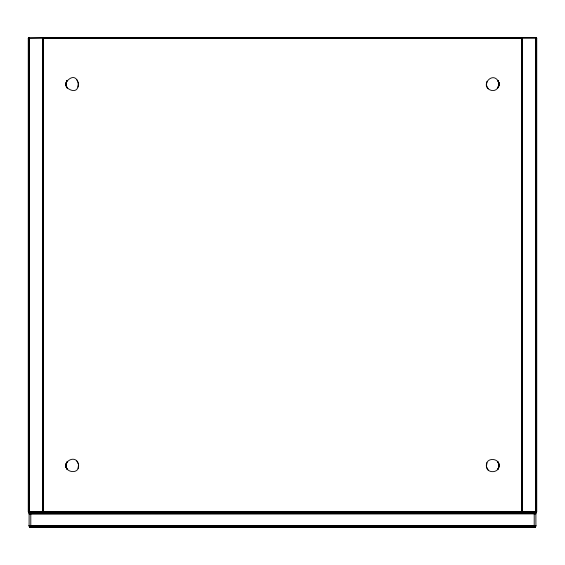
<?xml version="1.0" encoding="UTF-8"?>
<svg xmlns="http://www.w3.org/2000/svg" width="565" height="565" viewBox="0 0 565 565"><rect width="100%" height="100%" fill="white"/><g stroke="black" fill="none" stroke-linecap="round" stroke-linejoin="round"><path stroke-width="0.85" d="M43.498 511.495L42.657 512.173L42.672 37.573L28.469 37.848L28.257 38.251L536.743 38.251L535.917 37.573L522.328 37.573L521.502 38.251M29.083 38.251L28.97 37.58L28.97 512.165L535.903 512.173L536.743 511.495L28.257 511.495L28.97 512.165M42.672 38.251L42.785 37.58L42.785 512.165L42.672 511.495M522.328 38.251L522.215 37.58L522.343 512.173L522.102 37.608L522.215 512.165M66.437 86.586L67.179 87.921C65.441 86.389 65.999 82.215 66.585 81.452C65.582 83.507 65.823 86.085 67.179 87.921C84.058 99.97 79.714 66.049 66.437 81.784M66.585 468.293C62.496 461.979 75.11 454.175 78.365 463.597C81.282 476.62 60.441 472.065 67.179 461.824L66.437 463.159M498.563 81.784C492.518 69.954 478.675 87.158 491.684 90.464C497.129 91.798 500.647 84.602 498.415 81.452M499.022 465.956C499.877 457.918 485.992 456.873 486.324 465.56C485.964 473.724 498.888 473.562 499.022 465.956L497.822 469.296L498.563 467.961M498.563 86.586L497.822 87.921L499.036 84.185L497.822 80.449L499.015 83.655L498.726 82.222L498.959 83.189M498.641 467.771L498.344 468.449L498.959 464.564L497.822 461.824L498.563 463.159M65.964 84.185L67.179 80.449L66.359 81.974M65.964 465.56L67.179 461.824M497.822 87.921L499.036 84.185M498.959 466.556L499.036 465.56M65.978 83.79L66.656 81.296L66.013 83.387M65.978 465.165L66.275 463.597L66.013 464.762M498.959 85.181L499.022 84.581M65.985 83.655L66.056 83.126M65.985 465.03L66.056 464.501M499.015 84.715L498.726 86.148L498.987 84.983M499.015 466.09L498.726 467.523L498.987 466.358M77.984 87.074L78.599 83.189L76.812 79.693M77.984 468.449L78.599 464.564L76.812 461.068M487.016 81.296L486.401 85.181L488.188 88.677M487.016 462.671L486.401 466.556L488.188 470.052M66.359 463.349L66.154 464.006L66.727 462.544M498.641 86.396L498.846 85.739L498.274 87.201M30.644 512.173L29.542 512.716L29.119 513.606L29.098 525.747L29.542 526.884L30.644 527.428M534.356 527.428L535.458 526.884L535.903 525.733L535.881 513.606L535.274 512.54L534.356 512.173M66.84 80.965L67.179 80.449M497.822 469.296L498.083 468.908M29.098 37.573L28.857 512.137L29.083 511.495M42.657 512.173L42.657 37.573L43.498 38.251M30.793 513.853L29.098 513.868L535.881 513.606M534.207 525.747L535.903 525.733L29.098 525.747L535.903 525.733L535.825 526.241L29.175 526.241L29.098 525.733L30.793 525.747M43.505 512.173L43.505 37.573L521.495 37.573L521.495 512.173M43.505 37.601L521.495 37.643M43.505 37.763L521.495 37.763M43.505 37.841L521.495 37.933M43.505 38.032L521.495 38.032M43.505 38.138L521.495 38.138M43.505 511.713L521.495 511.608M43.505 511.812L521.495 511.812M521.495 511.904L43.505 511.904L521.495 512.052M30.157 512.293L30.793 512.215L30.793 527.428M42.255 512.293L522.745 512.215M30.397 527.385L534.603 527.385L534.207 527.385L534.207 512.173L534.843 512.293M29.931 512.399L30.793 512.399M42.255 512.406L522.745 512.406M534.207 512.215L535.069 512.399M29.726 512.54L535.274 512.54M29.542 512.716L535.458 512.716M29.387 512.914L535.613 512.914M29.267 513.126L30.793 513.126M534.207 513.126L535.733 513.126M30.793 513.133L534.207 513.133M29.267 526.474L535.733 526.474M29.387 526.686L535.613 526.686L534.207 526.474L535.274 527.06L29.726 527.06M29.542 526.884L535.458 526.884L534.207 526.474M29.931 527.202L535.069 527.202M30.157 527.307L534.843 527.307M30.397 512.215L30.793 512.215M522.343 512.173L521.502 511.495M534.207 526.884L535.274 527.06L534.207 526.686M497.822 461.824L499.015 465.03L498.726 463.597L498.959 464.564M67.179 87.921L65.985 84.715L66.275 86.148L66.041 85.181M66.041 466.556L66.275 467.523L65.985 466.09L67.179 469.296L66.437 467.961M497.822 80.449L498.161 80.965M66.84 468.781L67.179 469.296M498.344 81.296L498.846 82.631M498.344 462.671L498.846 464.006M66.154 85.739L66.656 87.074M66.154 467.114L66.656 468.449M535.917 38.251L536.03 37.58L536.143 512.137L535.917 37.573L535.903 511.495M536.708 38.138L536.708 511.608M536.602 37.933L536.602 511.812M536.531 37.848L536.531 511.897M536.446 37.763L536.446 511.982M536.249 37.643L536.249 512.102M521.996 37.643L521.996 512.102M521.799 37.763L521.799 511.982M521.714 37.848L521.714 511.897M521.58 38.032L521.58 511.713M43.286 37.848L43.286 511.897M43.201 37.763L43.201 511.982M43.11 37.7L43.11 512.045M43.004 37.643L43.004 512.102M29.083 37.573L29.098 511.495M28.751 37.643L28.751 512.102M28.646 37.7L28.646 512.045M28.554 37.763L28.554 511.982M28.398 37.933L28.398 511.812M28.292 38.138L28.292 511.608M29.175 513.359L29.098 513.853L535.903 513.868L535.825 513.359L29.175 513.359"/></g></svg>
